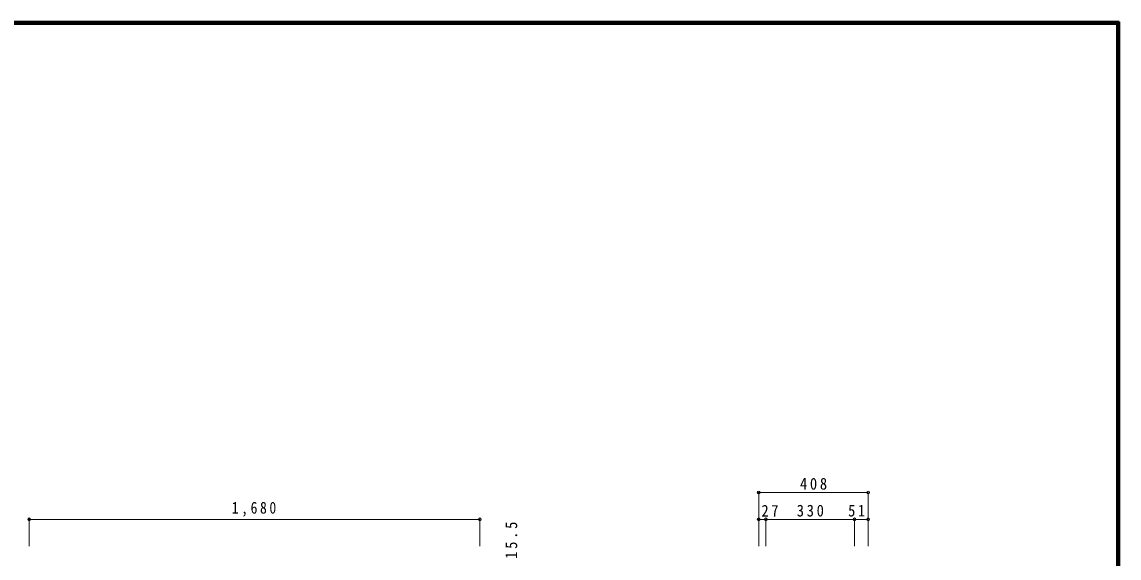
# Model space of a CAD drawing. Units: millimetres at full size, sheet at 1:20; details may follow other scales. Extents: x -4000 to 3800, y -2865 to 2783.
# Drawn here: x -292 to 3800, y 785 to 2783 of the extents above; entities that cross this region are included whole.
import ezdxf

# ---------------------------------------------------------------- set-up
doc = ezdxf.new("R2010")
doc.units = ezdxf.units.MM
doc.header["$LTSCALE"] = 20
doc.header["$PDMODE"] = 32
doc.header["$PDSIZE"] = 10
doc.layers.add('0-B_寸法', color=7, linetype='Continuous', lineweight=9)
doc.layers.add('F-1_枠', color=6, linetype='Continuous', lineweight=40)
doc.styles.add('ＭＳ ゴシック', font='')
doc.styles.get('ＭＳ ゴシック').set_extended_font_data('MS Gothic')

msp = doc.modelspace()

# ---------------------------------------------------------------- linework, layer by layer
at = {"layer": '0-B_寸法', "color": 4}
for p, q in [((2456, 1029.68), (2456, 829.68)), ((2456, 1029.68), (2864, 1029.68)), ((2864, 1029.68), (2864, 829.68)), ((-264, 929.68), (1416, 929.68)), ((-264, 929.68), (-264, 829.68)), ((1416, 929.68), (1416, 829.68)), ((1416, 929.68), (1416, 829.68)), ((2456, 929.68), (2483, 929.68)), ((2483, 929.68), (2813, 929.68)), ((2483, 929.68), (2483, 829.68)), ((2813, 929.68), (2864, 929.68)), ((2813, 929.68), (2813, 829.68))]:
    msp.add_line(p, q, dxfattribs=at)
at = {"layer": '0-B_寸法'}
for p in [(2456, 1029.68), (2864, 1029.68), (-264, 929.68), (1416, 929.68), (1416, 929.68), (2456, 929.68), (2483, 929.68), (2813, 929.68), (2864, 929.68)]:
    msp.add_point(p, dxfattribs=at)
at = {"layer": 'F-1_枠'}
for p, q in [((-4000, 2783.33), (3800, 2783.33)), ((3793.33, 2783.33), (3793.33, -2796.67)), ((3796.67, 2783.33), (3796.67, -2796.67)), ((3800, 2783.33), (3800, -2796.67)), ((-4000, 2780), (3800, 2780)), ((-4000, 2776.67), (3800, 2776.67))]:
    msp.add_line(p, q, dxfattribs=at)

# ---------------------------------------------------------------- texts
at = {"layer": '0-B_寸法', "char_height": 43.99, "attachment_point": 7, "style": 'ＭＳ ゴシック'}
for s, insert in [('\\T1.38;\\W0.9;408', (2610, 1039.68)), ('\\T1.38;\\W0.85;1,680', (491, 939.68)), ('\\T1.36;\\W0.9;27', (2466.38, 939.68)), ('\\T1.38;\\W0.9;330', (2598, 939.68)), ('\\T1.36;\\W0.9;51', (2789.58, 939.68))]:
    msp.add_mtext(s, dxfattribs=dict(at, insert=insert))
at = {"layer": '0-B_寸法', "insert": (1556, 782.68), "char_height": 43.99, "attachment_point": 7, "rotation": 90, "style": 'ＭＳ ゴシック'}
msp.add_mtext('\\T1.38;\\W0.9;15.5', dxfattribs=at)

doc.saveas('drawing.dxf')
